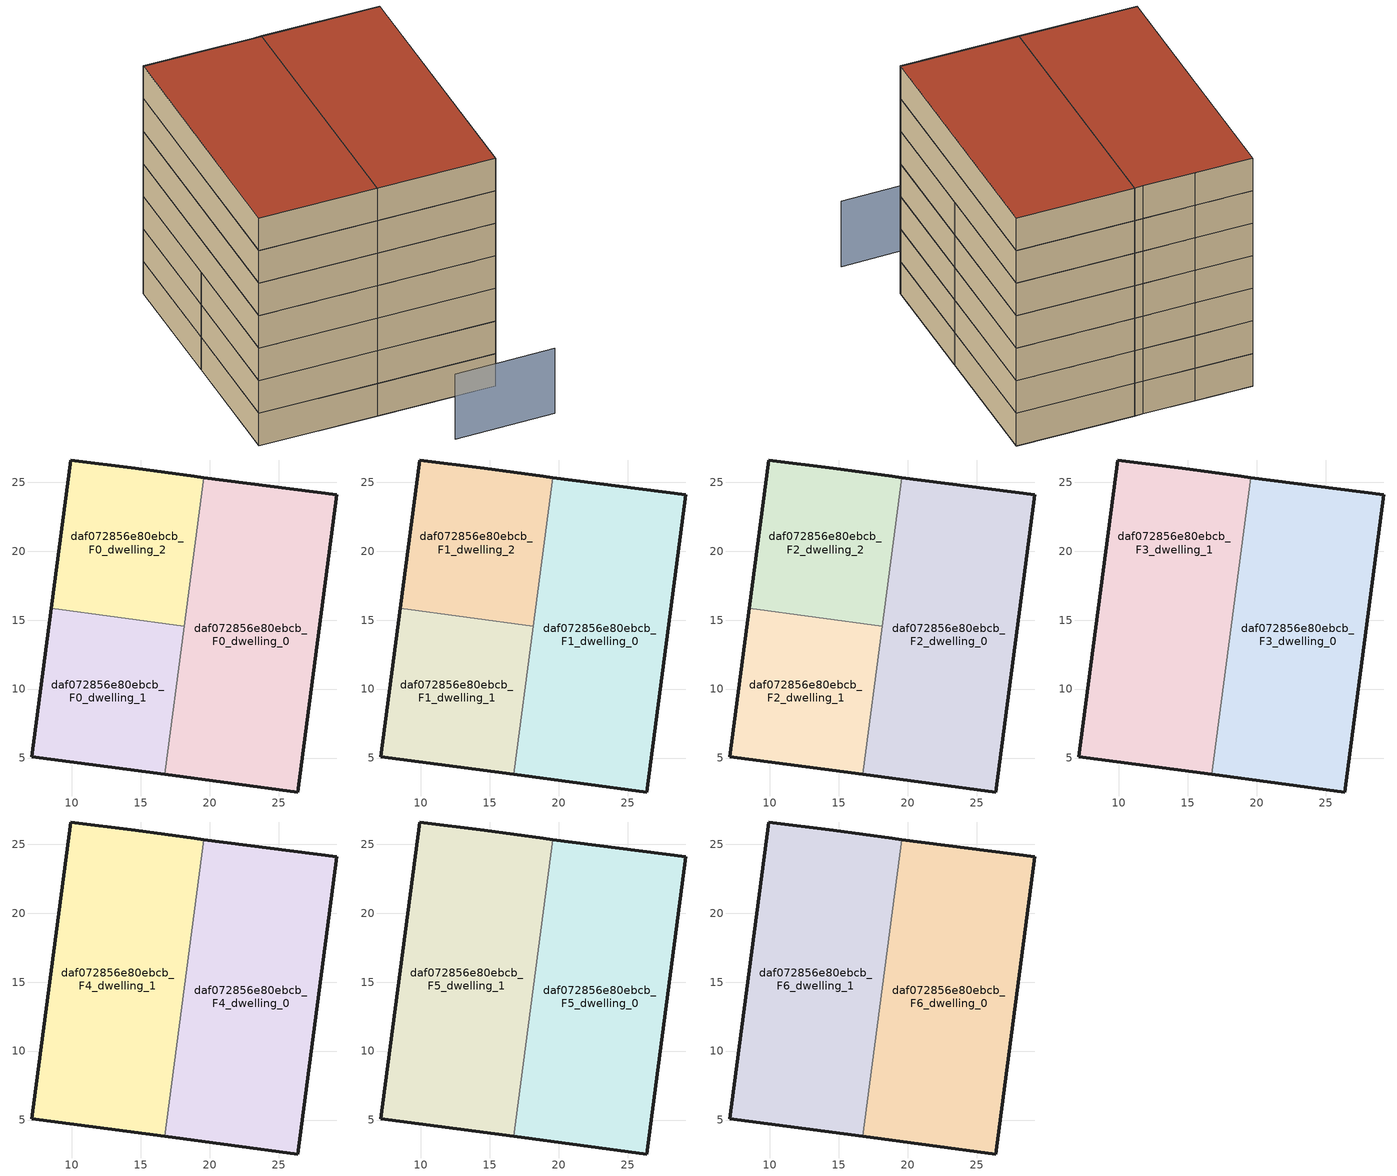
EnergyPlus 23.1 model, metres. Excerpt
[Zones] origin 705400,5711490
daf072856e80ebcb_F0_dwelling_0
 floor ground (EU_floor_Construction): 26.37,2.54 29.22,24.07 19.57,25.33 16.72,3.81 z0
 wall outside (EU_wall_Construction): 19.57,25.33 29.22,24.07 26.37,2.54 16.72,3.81 z0:3
 wall to daf072856e80ebcb_F0_dwelling_2 (EU_wall_Construction): 18.14,14.57 19.57,25.33 z0:3
 wall to daf072856e80ebcb_F0_dwelling_1 (EU_wall_Construction): 16.72,3.81 18.14,14.57 z0:3
daf072856e80ebcb_F0_dwelling_1
 floor ground (EU_floor_Construction): 16.72,3.81 18.14,14.57 8.5,15.84 7.07,5.08 z0
 wall outside (EU_wall_Construction): 16.72,3.81 7.07,5.08 8.5,15.84 z0:3
 wall to daf072856e80ebcb_F0_dwelling_2 (EU_wall_Construction): 8.5,15.84 18.14,14.57 z0:3
daf072856e80ebcb_F0_dwelling_2
 floor ground (EU_floor_Construction): 18.14,14.57 19.57,25.33 18.89,25.42 14.61,26 9.92,26.61 8.5,15.84 z0
 wall outside (EU_wall_Construction): 8.5,15.84 9.92,26.61 14.61,26 18.89,25.42 19.57,25.33 z0:3
daf072856e80ebcb_F1_dwelling_0
 floor to daf072856e80ebcb_F0_dwelling_0 (EU_floor_Construction): 26.37,2.54 29.22,24.07 19.57,25.33 16.72,3.81 z3
 wall outside (EU_wall_Construction): 19.57,25.33 29.22,24.07 26.37,2.54 16.72,3.81 z3:6
 wall to daf072856e80ebcb_F1_dwelling_2 (EU_wall_Construction): 18.14,14.57 19.57,25.33 z3:6
 wall to daf072856e80ebcb_F1_dwelling_1 (EU_wall_Construction): 16.72,3.81 18.14,14.57 z3:6
daf072856e80ebcb_F1_dwelling_1
 floor to daf072856e80ebcb_F0_dwelling_1 (EU_floor_Construction): 16.72,3.81 18.14,14.57 8.5,15.84 7.07,5.08 z3
 wall outside (EU_wall_Construction): 16.72,3.81 7.07,5.08 8.5,15.84 z3:6
 wall to daf072856e80ebcb_F1_dwelling_2 (EU_wall_Construction): 8.5,15.84 18.14,14.57 z3:6
daf072856e80ebcb_F1_dwelling_2
 floor to daf072856e80ebcb_F0_dwelling_2 (EU_floor_Construction): 18.14,14.57 19.57,25.33 18.89,25.42 14.61,26 9.92,26.61 8.5,15.84 z3
 wall outside (EU_wall_Construction): 8.5,15.84 9.92,26.61 14.61,26 18.89,25.42 19.57,25.33 z3:6
daf072856e80ebcb_F2_dwelling_0
 floor to daf072856e80ebcb_F1_dwelling_0 (EU_floor_Construction): 26.37,2.54 29.22,24.07 19.57,25.33 16.72,3.81 z6
 wall outside (EU_wall_Construction): 19.57,25.33 29.22,24.07 26.37,2.54 16.72,3.81 z6:9
 wall to daf072856e80ebcb_F2_dwelling_2 (EU_wall_Construction): 18.14,14.57 19.57,25.33 z6:9
 wall to daf072856e80ebcb_F2_dwelling_1 (EU_wall_Construction): 16.72,3.81 18.14,14.57 z6:9
daf072856e80ebcb_F2_dwelling_1
 floor to daf072856e80ebcb_F1_dwelling_1 (EU_floor_Construction): 16.72,3.81 18.14,14.57 8.5,15.84 7.07,5.08 z6
 wall outside (EU_wall_Construction): 16.72,3.81 7.07,5.08 8.5,15.84 z6:9
 wall to daf072856e80ebcb_F2_dwelling_2 (EU_wall_Construction): 8.5,15.84 18.14,14.57 z6:9
daf072856e80ebcb_F2_dwelling_2
 floor to daf072856e80ebcb_F1_dwelling_2 (EU_floor_Construction): 18.14,14.57 19.57,25.33 18.89,25.42 14.61,26 9.92,26.61 8.5,15.84 z6
 wall outside (EU_wall_Construction): 8.5,15.84 9.92,26.61 14.61,26 18.89,25.42 19.57,25.33 z6:9
daf072856e80ebcb_F3_dwelling_0
 floor to daf072856e80ebcb_F2_dwelling_0 (EU_floor_Construction): 26.37,2.54 29.22,24.07 19.57,25.33 16.72,3.81 z9
 wall outside (EU_wall_Construction): 19.57,25.33 29.22,24.07 26.37,2.54 16.72,3.81 z9:12
 wall to daf072856e80ebcb_F3_dwelling_1 (EU_wall_Construction): 16.72,3.81 19.57,25.33 z9:12
daf072856e80ebcb_F3_dwelling_1
 floor to daf072856e80ebcb_F2_dwelling_1 (EU_floor_Construction): 16.72,3.81 18.14,14.57 8.5,15.84 7.07,5.08 z9
 floor to daf072856e80ebcb_F2_dwelling_2 (EU_floor_Construction): 18.14,14.57 19.57,25.33 18.89,25.42 14.61,26 9.92,26.61 8.5,15.84 z9
 wall outside (EU_wall_Construction): 16.72,3.81 7.07,5.08 9.92,26.61 14.61,26 18.89,25.42 19.57,25.33 z9:12
daf072856e80ebcb_F4_dwelling_0
 floor to daf072856e80ebcb_F3_dwelling_0 (EU_floor_Construction): 26.37,2.54 29.22,24.07 19.57,25.33 16.72,3.81 z12
 wall outside (EU_wall_Construction): 19.57,25.33 29.22,24.07 26.37,2.54 16.72,3.81 z12:15
 wall to daf072856e80ebcb_F4_dwelling_1 (EU_wall_Construction): 16.72,3.81 19.57,25.33 z12:15
daf072856e80ebcb_F4_dwelling_1
 floor to daf072856e80ebcb_F3_dwelling_1 (EU_floor_Construction): 16.72,3.81 19.57,25.33 18.89,25.42 14.61,26 9.92,26.61 7.07,5.08 z12
 wall outside (EU_wall_Construction): 16.72,3.81 7.07,5.08 9.92,26.61 14.61,26 18.89,25.42 19.57,25.33 z12:15
daf072856e80ebcb_F5_dwelling_0
 floor to daf072856e80ebcb_F4_dwelling_0 (EU_floor_Construction): 26.37,2.54 29.22,24.07 19.57,25.33 16.72,3.81 z15
 wall outside (EU_wall_Construction): 19.57,25.33 29.22,24.07 26.37,2.54 16.72,3.81 z15:18
 wall to daf072856e80ebcb_F5_dwelling_1 (EU_wall_Construction): 16.72,3.81 19.57,25.33 z15:18
daf072856e80ebcb_F5_dwelling_1
 floor to daf072856e80ebcb_F4_dwelling_1 (EU_floor_Construction): 16.72,3.81 19.57,25.33 18.89,25.42 14.61,26 9.92,26.61 7.07,5.08 z15
 wall outside (EU_wall_Construction): 16.72,3.81 7.07,5.08 9.92,26.61 14.61,26 18.89,25.42 19.57,25.33 z15:18
daf072856e80ebcb_F6_dwelling_0
 floor to daf072856e80ebcb_F5_dwelling_0 (EU_floor_Construction): 26.37,2.54 29.22,24.07 19.57,25.33 16.72,3.81 z18
 wall outside (EU_wall_Construction): 19.57,25.33 29.22,24.07 26.37,2.54 16.72,3.81 z18:21
 wall to daf072856e80ebcb_F6_dwelling_1 (EU_wall_Construction): 16.72,3.81 19.57,25.33 z18:21
 roof outside (EU_roof_Construction): 29.22,24.07 26.37,2.54 16.72,3.81 19.57,25.33 z21
daf072856e80ebcb_F6_dwelling_1
 floor to daf072856e80ebcb_F5_dwelling_1 (EU_floor_Construction): 16.72,3.81 19.57,25.33 18.89,25.42 14.61,26 9.92,26.61 7.07,5.08 z18
 wall outside (EU_wall_Construction): 16.72,3.81 7.07,5.08 9.92,26.61 14.61,26 18.89,25.42 19.57,25.33 z18:21
 roof outside (EU_roof_Construction): 19.57,25.33 16.72,3.81 7.07,5.08 9.92,26.61 14.61,26 18.89,25.42 z21
shading: 20.17,-1.85 28.34,-2.83 z0:6; 27.7,12.63 28.98,24.1 z0:15
[Building]
EU S2 Campaign: North Axis=0; Terrain=City; Solar Distribution=FullExterior
[Site:Location]
London: Latitude=51.5; Longitude=-0.5; Time Zone=0; Elevation=25
[SizingPeriod:WeatherFileDays]
AnnualSizingPeriod: Begin Month=1; Begin Day of Month=1; End Month=12; End Day of Month=31; Day of Week for Start Day=Monday; Use Weather File Daylight Saving Period=No; Use Weather File Rain and Snow Indicators=No
[MATERIAL]
EU_InternalMass_Material: Roughness=MediumRough; Thickness=0.1; Conductivity=1; Density=1800; Specific Heat=900; Thermal Absorptance=0.9; Solar Absorptance=0.7; Visible Absorptance=0.7
[MATERIAL:NOMASS] Roughness=MediumRough; Thermal Absorptance=0.9; Solar Absorptance=0.7; Visible Absorptance=0.7
Name | Thermal Resistance
EU_wall_NoMass | 1.04674
EU_roof_NoMass | 4.32442
EU_floor_NoMass | 2.04616
[CONSTRUCTION]
EU_wall_Construction: EU_wall_NoMass
EU_roof_Construction: EU_roof_NoMass
EU_floor_Construction: EU_floor_NoMass
EU_InternalMass_Construction: EU_InternalMass_Material
[ZONE] Type=1; Multiplier=1; Ceiling Height=autocalculate; Floor Area=autocalculate; Part of Total Floor Area=Yes
Name | Volume
daf072856e80ebcb_F0_dwelling_0 | 633.992
daf072856e80ebcb_F1_dwelling_0; daf072856e80ebcb_F2_dwelling_0; daf072856e80ebcb_F3_dwelling_0; daf072856e80ebcb_F4_dwelling_0; daf072856e80ebcb_F5_dwelling_0; daf072856e80ebcb_F6_dwelling_0; daf072856e80ebcb_F3_dwelling_1 | 633.99
daf072856e80ebcb_F0_dwelling_1; daf072856e80ebcb_F1_dwelling_1; daf072856e80ebcb_F2_dwelling_1 | 316.994
daf072856e80ebcb_F4_dwelling_1; daf072856e80ebcb_F5_dwelling_1; daf072856e80ebcb_F6_dwelling_1 | 634.004
daf072856e80ebcb_F0_dwelling_2; daf072856e80ebcb_F1_dwelling_2; daf072856e80ebcb_F2_dwelling_2 | 317.008
[INTERNALMASS] Construction=EU_InternalMass_Construction
Name | Zone or ZoneList | Surface Area
daf072856e80ebcb_F0_dwelling_0_EU_InternalMass | daf072856e80ebcb_F0_dwelling_0 | 211.331
daf072856e80ebcb_F0_dwelling_1_EU_InternalMass | daf072856e80ebcb_F0_dwelling_1 | 105.665
daf072856e80ebcb_F0_dwelling_2_EU_InternalMass | daf072856e80ebcb_F0_dwelling_2 | 105.669
daf072856e80ebcb_F1_dwelling_0_EU_InternalMass | daf072856e80ebcb_F1_dwelling_0 | 211.331
daf072856e80ebcb_F1_dwelling_1_EU_InternalMass | daf072856e80ebcb_F1_dwelling_1 | 105.665
daf072856e80ebcb_F1_dwelling_2_EU_InternalMass | daf072856e80ebcb_F1_dwelling_2 | 105.669
daf072856e80ebcb_F2_dwelling_0_EU_InternalMass | daf072856e80ebcb_F2_dwelling_0 | 211.331
daf072856e80ebcb_F2_dwelling_1_EU_InternalMass | daf072856e80ebcb_F2_dwelling_1 | 105.665
daf072856e80ebcb_F2_dwelling_2_EU_InternalMass | daf072856e80ebcb_F2_dwelling_2 | 105.669
daf072856e80ebcb_F3_dwelling_0_EU_InternalMass | daf072856e80ebcb_F3_dwelling_0 | 211.331
daf072856e80ebcb_F3_dwelling_1_EU_InternalMass | daf072856e80ebcb_F3_dwelling_1 | 211.335
daf072856e80ebcb_F4_dwelling_0_EU_InternalMass | daf072856e80ebcb_F4_dwelling_0 | 211.331
daf072856e80ebcb_F4_dwelling_1_EU_InternalMass | daf072856e80ebcb_F4_dwelling_1 | 211.335
daf072856e80ebcb_F5_dwelling_0_EU_InternalMass | daf072856e80ebcb_F5_dwelling_0 | 211.331
daf072856e80ebcb_F5_dwelling_1_EU_InternalMass | daf072856e80ebcb_F5_dwelling_1 | 211.335
daf072856e80ebcb_F6_dwelling_0_EU_InternalMass | daf072856e80ebcb_F6_dwelling_0 | 211.331
daf072856e80ebcb_F6_dwelling_1_EU_InternalMass | daf072856e80ebcb_F6_dwelling_1 | 211.335
[OTHEREQUIPMENT] Fuel Type=Electricity; Design Level Calculation Method=Watts/Area; Power per Zone Floor Area=1; Fraction Latent=0; Fraction Radiant=0; Fraction Lost=0; Carbon Dioxide Generation Rate=0; EndUse Subcategory=EU_Step8_InternalGains
Name | Zone or ZoneList or Space or SpaceList | Schedule
EU_Step8_InternalGain_daf072856e80ebcb_F0_dwelling_0_f000 | daf072856e80ebcb_F0_dwelling_0 | EU_Step8_GainSchedule_daf072856e80ebcb_F0_dwelling_0_f000
EU_Step8_InternalGain_daf072856e80ebcb_F0_dwelling_1_f000 | daf072856e80ebcb_F0_dwelling_1 | EU_Step8_GainSchedule_daf072856e80ebcb_F0_dwelling_1_f000
EU_Step8_InternalGain_daf072856e80ebcb_F0_dwelling_2_f000 | daf072856e80ebcb_F0_dwelling_2 | EU_Step8_GainSchedule_daf072856e80ebcb_F0_dwelling_2_f000
EU_Step8_InternalGain_daf072856e80ebcb_F1_dwelling_0_f000 | daf072856e80ebcb_F1_dwelling_0 | EU_Step8_GainSchedule_daf072856e80ebcb_F1_dwelling_0_f000
EU_Step8_InternalGain_daf072856e80ebcb_F1_dwelling_1_f000 | daf072856e80ebcb_F1_dwelling_1 | EU_Step8_GainSchedule_daf072856e80ebcb_F1_dwelling_1_f000
EU_Step8_InternalGain_daf072856e80ebcb_F1_dwelling_2_f000 | daf072856e80ebcb_F1_dwelling_2 | EU_Step8_GainSchedule_daf072856e80ebcb_F1_dwelling_2_f000
EU_Step8_InternalGain_daf072856e80ebcb_F2_dwelling_0_f000 | daf072856e80ebcb_F2_dwelling_0 | EU_Step8_GainSchedule_daf072856e80ebcb_F2_dwelling_0_f000
EU_Step8_InternalGain_daf072856e80ebcb_F2_dwelling_1_f000 | daf072856e80ebcb_F2_dwelling_1 | EU_Step8_GainSchedule_daf072856e80ebcb_F2_dwelling_1_f000
EU_Step8_InternalGain_daf072856e80ebcb_F2_dwelling_2_f000 | daf072856e80ebcb_F2_dwelling_2 | EU_Step8_GainSchedule_daf072856e80ebcb_F2_dwelling_2_f000
EU_Step8_InternalGain_daf072856e80ebcb_F3_dwelling_0_f000 | daf072856e80ebcb_F3_dwelling_0 | EU_Step8_GainSchedule_daf072856e80ebcb_F3_dwelling_0_f000
EU_Step8_InternalGain_daf072856e80ebcb_F3_dwelling_1_f000 | daf072856e80ebcb_F3_dwelling_1 | EU_Step8_GainSchedule_daf072856e80ebcb_F3_dwelling_1_f000
EU_Step8_InternalGain_daf072856e80ebcb_F4_dwelling_0_f000 | daf072856e80ebcb_F4_dwelling_0 | EU_Step8_GainSchedule_daf072856e80ebcb_F4_dwelling_0_f000
EU_Step8_InternalGain_daf072856e80ebcb_F4_dwelling_1_f000 | daf072856e80ebcb_F4_dwelling_1 | EU_Step8_GainSchedule_daf072856e80ebcb_F4_dwelling_1_f000
EU_Step8_InternalGain_daf072856e80ebcb_F5_dwelling_0_f000 | daf072856e80ebcb_F5_dwelling_0 | EU_Step8_GainSchedule_daf072856e80ebcb_F5_dwelling_0_f000
EU_Step8_InternalGain_daf072856e80ebcb_F5_dwelling_1_f000 | daf072856e80ebcb_F5_dwelling_1 | EU_Step8_GainSchedule_daf072856e80ebcb_F5_dwelling_1_f000
EU_Step8_InternalGain_daf072856e80ebcb_F6_dwelling_0_f000 | daf072856e80ebcb_F6_dwelling_0 | EU_Step8_GainSchedule_daf072856e80ebcb_F6_dwelling_0_f000
EU_Step8_InternalGain_daf072856e80ebcb_F6_dwelling_1_f000 | daf072856e80ebcb_F6_dwelling_1 | EU_Step8_GainSchedule_daf072856e80ebcb_F6_dwelling_1_f000
[ZONEVENTILATION:DESIGNFLOWRATE] Schedule=EU_AlwaysOn; Design Flow Rate Calculation Method=AirChanges/Hour; Air Changes per Hour=0.488719; Ventilation Type=Natural; Fan Pressure Rise=0; Fan Total Efficiency=1; Constant Term Coefficient=1; Temperature Term Coefficient=0; Velocity Term Coefficient=0; Velocity Squared Term Coefficient=0; Minimum Indoor Temperature=-100; Maximum Indoor Temperature=100; Delta Temperature=-100; Minimum Outdoor Temperature=-100; Maximum Outdoor Temperature=100; Maximum Wind Speed=40
Name | Zone or ZoneList or Space or SpaceList
EU_ConstantAir_daf072856e80ebcb_F0_dwelling_0 | daf072856e80ebcb_F0_dwelling_0
EU_ConstantAir_daf072856e80ebcb_F0_dwelling_1 | daf072856e80ebcb_F0_dwelling_1
EU_ConstantAir_daf072856e80ebcb_F0_dwelling_2 | daf072856e80ebcb_F0_dwelling_2
EU_ConstantAir_daf072856e80ebcb_F1_dwelling_0 | daf072856e80ebcb_F1_dwelling_0
EU_ConstantAir_daf072856e80ebcb_F1_dwelling_1 | daf072856e80ebcb_F1_dwelling_1
EU_ConstantAir_daf072856e80ebcb_F1_dwelling_2 | daf072856e80ebcb_F1_dwelling_2
EU_ConstantAir_daf072856e80ebcb_F2_dwelling_0 | daf072856e80ebcb_F2_dwelling_0
EU_ConstantAir_daf072856e80ebcb_F2_dwelling_1 | daf072856e80ebcb_F2_dwelling_1
EU_ConstantAir_daf072856e80ebcb_F2_dwelling_2 | daf072856e80ebcb_F2_dwelling_2
EU_ConstantAir_daf072856e80ebcb_F3_dwelling_0 | daf072856e80ebcb_F3_dwelling_0
EU_ConstantAir_daf072856e80ebcb_F3_dwelling_1 | daf072856e80ebcb_F3_dwelling_1
EU_ConstantAir_daf072856e80ebcb_F4_dwelling_0 | daf072856e80ebcb_F4_dwelling_0
EU_ConstantAir_daf072856e80ebcb_F4_dwelling_1 | daf072856e80ebcb_F4_dwelling_1
EU_ConstantAir_daf072856e80ebcb_F5_dwelling_0 | daf072856e80ebcb_F5_dwelling_0
EU_ConstantAir_daf072856e80ebcb_F5_dwelling_1 | daf072856e80ebcb_F5_dwelling_1
EU_ConstantAir_daf072856e80ebcb_F6_dwelling_0 | daf072856e80ebcb_F6_dwelling_0
EU_ConstantAir_daf072856e80ebcb_F6_dwelling_1 | daf072856e80ebcb_F6_dwelling_1
[HVACTEMPLATE:THERMOSTAT] Constant Heating Setpoint=20; Constant Cooling Setpoint=50
EU_HeatOnly_daf072856e80ebcb_F0_dwelling_0; EU_HeatOnly_daf072856e80ebcb_F0_dwelling_1; EU_HeatOnly_daf072856e80ebcb_F0_dwelling_2; EU_HeatOnly_daf072856e80ebcb_F1_dwelling_0; EU_HeatOnly_daf072856e80ebcb_F1_dwelling_1; EU_HeatOnly_daf072856e80ebcb_F1_dwelling_2; EU_HeatOnly_daf072856e80ebcb_F2_dwelling_0; EU_HeatOnly_daf072856e80ebcb_F2_dwelling_1; EU_HeatOnly_daf072856e80ebcb_F2_dwelling_2; EU_HeatOnly_daf072856e80ebcb_F3_dwelling_0; EU_HeatOnly_daf072856e80ebcb_F3_dwelling_1; EU_HeatOnly_daf072856e80ebcb_F4_dwelling_0; EU_HeatOnly_daf072856e80ebcb_F4_dwelling_1; EU_HeatOnly_daf072856e80ebcb_F5_dwelling_0; EU_HeatOnly_daf072856e80ebcb_F5_dwelling_1; EU_HeatOnly_daf072856e80ebcb_F6_dwelling_0; EU_HeatOnly_daf072856e80ebcb_F6_dwelling_1
[HVACTEMPLATE:ZONE:IDEALLOADSAIRSYSTEM] System Availability Schedule=EU_AlwaysOn; Maximum Heating Supply Air Temperature=50; Minimum Cooling Supply Air Temperature=13; Maximum Heating Supply Air Humidity Ratio=0.0156; Minimum Cooling Supply Air Humidity Ratio=0.0077; Heating Limit=NoLimit; Cooling Limit=NoLimit; Heating Availability Schedule=EU_AlwaysOn; Cooling Availability Schedule=EU_CoolingOff; Dehumidification Control Type=ConstantSensibleHeatRatio; Cooling Sensible Heat Ratio=0.7; Dehumidification Setpoint=60; Humidification Control Type=None; Humidification Setpoint=30; Outdoor Air Method=None; Outdoor Air Flow Rate per Person=0.00944; Outdoor Air Flow Rate per Zone Floor Area=0; Outdoor Air Flow Rate per Zone=0; Demand Controlled Ventilation Type=None; Outdoor Air Economizer Type=NoEconomizer; Heat Recovery Type=None; Sensible Heat Recovery Effectiveness=0.7; Latent Heat Recovery Effectiveness=0.65
Name | Template Thermostat
daf072856e80ebcb_F0_dwelling_0 | EU_HeatOnly_daf072856e80ebcb_F0_dwelling_0
daf072856e80ebcb_F0_dwelling_1 | EU_HeatOnly_daf072856e80ebcb_F0_dwelling_1
daf072856e80ebcb_F0_dwelling_2 | EU_HeatOnly_daf072856e80ebcb_F0_dwelling_2
daf072856e80ebcb_F1_dwelling_0 | EU_HeatOnly_daf072856e80ebcb_F1_dwelling_0
daf072856e80ebcb_F1_dwelling_1 | EU_HeatOnly_daf072856e80ebcb_F1_dwelling_1
daf072856e80ebcb_F1_dwelling_2 | EU_HeatOnly_daf072856e80ebcb_F1_dwelling_2
daf072856e80ebcb_F2_dwelling_0 | EU_HeatOnly_daf072856e80ebcb_F2_dwelling_0
daf072856e80ebcb_F2_dwelling_1 | EU_HeatOnly_daf072856e80ebcb_F2_dwelling_1
daf072856e80ebcb_F2_dwelling_2 | EU_HeatOnly_daf072856e80ebcb_F2_dwelling_2
daf072856e80ebcb_F3_dwelling_0 | EU_HeatOnly_daf072856e80ebcb_F3_dwelling_0
daf072856e80ebcb_F3_dwelling_1 | EU_HeatOnly_daf072856e80ebcb_F3_dwelling_1
daf072856e80ebcb_F4_dwelling_0 | EU_HeatOnly_daf072856e80ebcb_F4_dwelling_0
daf072856e80ebcb_F4_dwelling_1 | EU_HeatOnly_daf072856e80ebcb_F4_dwelling_1
daf072856e80ebcb_F5_dwelling_0 | EU_HeatOnly_daf072856e80ebcb_F5_dwelling_0
daf072856e80ebcb_F5_dwelling_1 | EU_HeatOnly_daf072856e80ebcb_F5_dwelling_1
daf072856e80ebcb_F6_dwelling_0 | EU_HeatOnly_daf072856e80ebcb_F6_dwelling_0
daf072856e80ebcb_F6_dwelling_1 | EU_HeatOnly_daf072856e80ebcb_F6_dwelling_1
[SIZING:ZONE] Zone Cooling Design Supply Air Temperature Input Method=SupplyAirTemperature; Zone Cooling Design Supply Air Temperature=13; Zone Heating Design Supply Air Temperature Input Method=SupplyAirTemperature; Zone Heating Design Supply Air Temperature=50; Zone Cooling Design Supply Air Humidity Ratio=0.008; Zone Heating Design Supply Air Humidity Ratio=0.008; Cooling Design Air Flow Method=DesignDay; Cooling Design Air Flow Rate=0; Cooling Minimum Air Flow per Zone Floor Area=0.000762; Cooling Minimum Air Flow=0; Cooling Minimum Air Flow Fraction=0.2; Heating Design Air Flow Method=DesignDay; Heating Design Air Flow Rate=0; Heating Maximum Air Flow per Zone Floor Area=0.002032; Heating Maximum Air Flow=0.141576; Heating Maximum Air Flow Fraction=0.3; Account for Dedicated Outdoor Air System=No; Dedicated Outdoor Air System Control Strategy=NeutralSupplyAir; Dedicated Outdoor Air Low Setpoint Temperature for Design=autosize; Dedicated Outdoor Air High Setpoint Temperature for Design=autosize; Zone Load Sizing Method=Sensible Load Only No Latent Load; Zone Latent Cooling Design Supply Air Humidity Ratio Input Method=HumidityRatioDifference; Zone Cooling Design Supply Air Humidity Ratio Difference=0.005; Zone Latent Heating Design Supply Air Humidity Ratio Input Method=HumidityRatioDifference; Zone Humidification Design Supply Air Humidity Ratio Difference=0.005
daf072856e80ebcb_F0_dwelling_0; daf072856e80ebcb_F0_dwelling_1; daf072856e80ebcb_F0_dwelling_2; daf072856e80ebcb_F1_dwelling_0; daf072856e80ebcb_F1_dwelling_1; daf072856e80ebcb_F1_dwelling_2; daf072856e80ebcb_F2_dwelling_0; daf072856e80ebcb_F2_dwelling_1; daf072856e80ebcb_F2_dwelling_2; daf072856e80ebcb_F3_dwelling_0; daf072856e80ebcb_F3_dwelling_1; daf072856e80ebcb_F4_dwelling_0; daf072856e80ebcb_F4_dwelling_1; daf072856e80ebcb_F5_dwelling_0; daf072856e80ebcb_F5_dwelling_1; daf072856e80ebcb_F6_dwelling_0; daf072856e80ebcb_F6_dwelling_1
[SCHEDULE:CONSTANT]
Name | Hourly Value
EU_AlwaysOn | 1
EU_CoolingOff | 0
[SCHEDULE:FILE] Column Number=1; Rows to Skip at Top=0; Number of Hours of Data=8760; Column Separator=Comma; Interpolate to Timestep=No; Minutes per Item=60; Adjust Schedule for Daylight Savings=Yes
Name | File
EU_Step8_GainSchedule_daf072856e80ebcb_F0_dwelling_0_f000 | ../../schedules/daf072856e80ebcb/daf072856e80ebcb_F0_dwelling_0_f000_gain.csv
EU_Step8_GainSchedule_daf072856e80ebcb_F0_dwelling_1_f000 | ../../schedules/daf072856e80ebcb/daf072856e80ebcb_F0_dwelling_1_f000_gain.csv
EU_Step8_GainSchedule_daf072856e80ebcb_F0_dwelling_2_f000 | ../../schedules/daf072856e80ebcb/daf072856e80ebcb_F0_dwelling_2_f000_gain.csv
EU_Step8_GainSchedule_daf072856e80ebcb_F1_dwelling_0_f000 | ../../schedules/daf072856e80ebcb/daf072856e80ebcb_F1_dwelling_0_f000_gain.csv
EU_Step8_GainSchedule_daf072856e80ebcb_F1_dwelling_1_f000 | ../../schedules/daf072856e80ebcb/daf072856e80ebcb_F1_dwelling_1_f000_gain.csv
EU_Step8_GainSchedule_daf072856e80ebcb_F1_dwelling_2_f000 | ../../schedules/daf072856e80ebcb/daf072856e80ebcb_F1_dwelling_2_f000_gain.csv
EU_Step8_GainSchedule_daf072856e80ebcb_F2_dwelling_0_f000 | ../../schedules/daf072856e80ebcb/daf072856e80ebcb_F2_dwelling_0_f000_gain.csv
EU_Step8_GainSchedule_daf072856e80ebcb_F2_dwelling_1_f000 | ../../schedules/daf072856e80ebcb/daf072856e80ebcb_F2_dwelling_1_f000_gain.csv
EU_Step8_GainSchedule_daf072856e80ebcb_F2_dwelling_2_f000 | ../../schedules/daf072856e80ebcb/daf072856e80ebcb_F2_dwelling_2_f000_gain.csv
EU_Step8_GainSchedule_daf072856e80ebcb_F3_dwelling_0_f000 | ../../schedules/daf072856e80ebcb/daf072856e80ebcb_F3_dwelling_0_f000_gain.csv
EU_Step8_GainSchedule_daf072856e80ebcb_F3_dwelling_1_f000 | ../../schedules/daf072856e80ebcb/daf072856e80ebcb_F3_dwelling_1_f000_gain.csv
EU_Step8_GainSchedule_daf072856e80ebcb_F4_dwelling_0_f000 | ../../schedules/daf072856e80ebcb/daf072856e80ebcb_F4_dwelling_0_f000_gain.csv
EU_Step8_GainSchedule_daf072856e80ebcb_F4_dwelling_1_f000 | ../../schedules/daf072856e80ebcb/daf072856e80ebcb_F4_dwelling_1_f000_gain.csv
EU_Step8_GainSchedule_daf072856e80ebcb_F5_dwelling_0_f000 | ../../schedules/daf072856e80ebcb/daf072856e80ebcb_F5_dwelling_0_f000_gain.csv
EU_Step8_GainSchedule_daf072856e80ebcb_F5_dwelling_1_f000 | ../../schedules/daf072856e80ebcb/daf072856e80ebcb_F5_dwelling_1_f000_gain.csv
EU_Step8_GainSchedule_daf072856e80ebcb_F6_dwelling_0_f000 | ../../schedules/daf072856e80ebcb/daf072856e80ebcb_F6_dwelling_0_f000_gain.csv
EU_Step8_GainSchedule_daf072856e80ebcb_F6_dwelling_1_f000 | ../../schedules/daf072856e80ebcb/daf072856e80ebcb_F6_dwelling_1_f000_gain.csv
